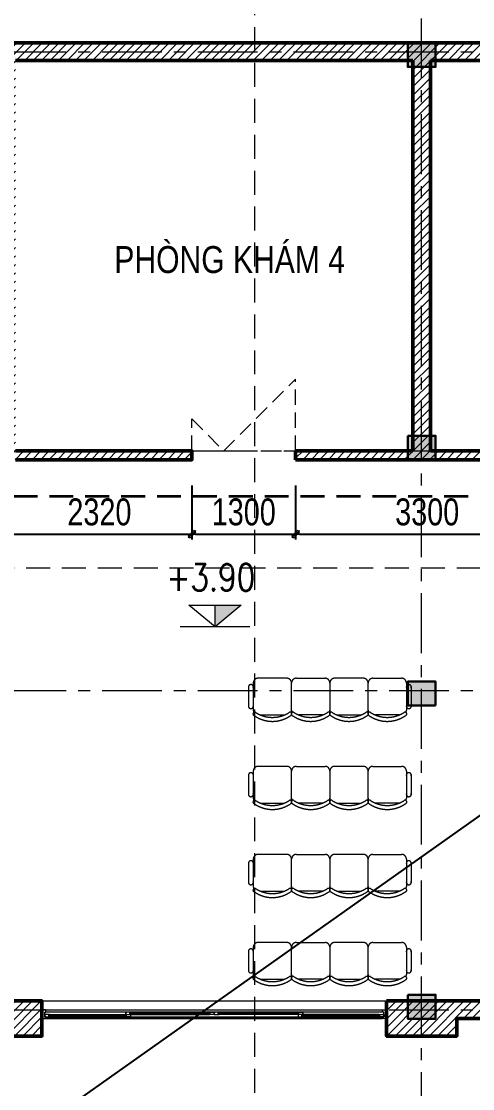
# Model space of a CAD drawing. Header units: millimetres. Extents: x 1109421 to 1726579, y -247837 to 144927.
# Drawn here: x 1662885 to 1668544, y -172402 to -159032 of the extents above; entities that cross this region are included whole.
import ezdxf
from ezdxf.enums import TextEntityAlignment as Align

# ---------------------------------------------------------------- set-up
doc = ezdxf.new("R2010")
doc.units = ezdxf.units.MM
doc.header["$LTSCALE"] = 600
doc.header["$MEASUREMENT"] = 0
for name, pattern in [('00_Hidden', [2.4, 1.6, -0.8]), ('CENTER', [2, 1.25, -0.25, 0.25, -0.25]), ('DASHED', [0.75, 0.5, -0.25]), ('HIDDEN', [0.375, 0.25, -0.125])]:
    doc.linetypes.add(name, pattern=pattern)
doc.layers.get('0').update_dxf_attribs({"lineweight": 0})
doc.layers.get('Defpoints').update_dxf_attribs({"lineweight": 0})
for name, color, linetype, lineweight in [('0.15_Cua', 144, 'Continuous', 15), ('cat1', 30, 'Continuous', 50), ('cat2', 22, 'Continuous', 30), ('dim', 144, 'Continuous', 13), ('hatch1', 136, 'Continuous', 9), ('LC MANH DUT', 35, 'HIDDEN', 5), ('LC Text1', 3, 'Continuous', 20), ('LC Text2', 7, 'Continuous', 25), ('Noi that', 35, 'Continuous', 9), ('PCCC-BAO CHAY - DAY', 3, 'DASHED', 35), ('thay1', 63, 'Continuous', 18), ('truc', 76, 'CENTER', 9)]:
    doc.layers.add(name, color=color, linetype=linetype, lineweight=lineweight)
doc.layers.add('KCS_Plotter', color=11, linetype='Continuous', plot=False)
doc.styles.add('HOATBIF', font='hoatbif.shx', dxfattribs={"width": 0.8})
doc.styles.add('T1', font='Vnsimli.shx', dxfattribs={"width": 0.8})
doc.styles.add('T2', font='VHARIAL.TTF', dxfattribs={"width": 0.8})
doc.dimstyles.new('1-135', dxfattribs={"dimscale": 135, "dimtxt": 2.5, "dimasz": 0.35, "dimexe": 0.5, "dimexo": 0, "dimgap": 0.8, "dimtad": 1, "dimdec": 0, "dimzin": 0, "dimdsep": 46, "dimtxsty": 'HOATBIF', "dimblk1": 'DOT', "dimblk2": 'DOT', "dimsah": 1, "dimcen": -1, "dimdle": 1, "dimclrd": 256, "dimclre": 256, "dimclrt": 4, "dimadec": 3, "dimazin": 2, "dimtfac": 0.333333, "dimtdec": 0, "dimtix": 1, "dimtmove": 2, "dimatfit": 3, "dimldrblk": 'DOT', "dimfxl": 1, "dimtvp": 0.833333, "dimtolj": 1, "dimtzin": 0, "dimarcsym": 0})

# ---------------------------------------------------------------- blocks, each defined once
blk = doc.blocks.new('Caodo1')
at = {"layer": 'LC Text1'}
blk.add_hatch(color=256, dxfattribs=at).paths.add_polyline_path([(0, 200.2), (0, 0), (243.4, 200.2)])
for p, q in [((0, 0), (0, 200.2)), ((323.6, 0), (-323.6, 0))]:
    blk.add_line(p, q, dxfattribs=at)
blk.add_lwpolyline([(-243.4, 200.2), (243.4, 200.2), (0, 0), (0, 0)], close=True, dxfattribs=at)
at = {"layer": 'LC Text1', "style": 'T1', "width": 0.8}
blk.add_attdef('%%P0,00', text='', height=250, dxfattribs=at).set_placement((-39, 459.5), align=Align.MIDDLE_CENTER)
blk = doc.blocks.new('dfdfdffđ')
at = {"layer": 'Noi that', "linetype": '00_Hidden'}
for p, q in [((954257, -6273), (954257, -6613)), ((954677, -6213), (954317, -6213)), ((954737, -6613), (954737, -6273)), ((954737, -6613), (954737, -6273)), ((954797, -6213), (955157, -6213)), ((955217, -6273), (955217, -6613)), ((955217, -6273), (955217, -6613)), ((955637, -6213), (955277, -6213)), ((955697, -6613), (955697, -6273)), ((955697, -6613), (955697, -6273)), ((955757, -6213), (956117, -6213)), ((956177, -6273), (956177, -6613)), ((954197, -6316), (954197, -6571)), ((956237, -6316), (956237, -6571)), ((954348, -6673), (954646, -6673)), ((955126, -6673), (954828, -6673)), ((955308, -6673), (955606, -6673)), ((956086, -6673), (955788, -6673))]:
    blk.add_line(p, q, dxfattribs=at)
for centre, radius, start, end in [((954317, -6273), 60, 90, 180), ((954677, -6273), 60, 0, 90), ((954797, -6273), 60, 90, 180), ((955157, -6273), 60, 0, 90), ((955277, -6273), 60, 90, 180), ((955637, -6273), 60, 0, 90), ((955757, -6273), 60, 90, 180), ((956117, -6273), 60, 0, 90), ((954227, -6324), 31.2, 343.7398, 196.2602), ((956207, -6324), 31.2, 343.7398, 196.2602), ((954227, -6562), 31.2, 163.7398, 16.2602), ((954275, -6660), 21.9, 57.9726, 216.6901), ((954317, -6613), 60, 180, 207.5844), ((954497, -6353), 400, 233.1301, 306.8699), ((954497, -6310), 393, 237.5758, 302.4242), ((954720, -6660), 21.9, 323.3099, 122.0274), ((954677, -6613), 60, 332.4156, 0), ((954755, -6660), 21.9, 57.9726, 216.6901), ((954797, -6613), 60, 180, 207.5844), ((954977, -6353), 400, 233.1301, 306.8699), ((954977, -6310), 393, 237.5758, 302.4242), ((955200, -6660), 21.9, 323.3099, 122.0274), ((955157, -6613), 60, 332.4156, 0), ((955235, -6660), 21.9, 57.9726, 216.6901), ((955277, -6613), 60, 180, 207.5844), ((955457, -6353), 400, 233.1301, 306.8699), ((955457, -6310), 393, 237.5758, 302.4242), ((955680, -6660), 21.9, 323.3099, 122.0274), ((955637, -6613), 60, 332.4156, 0), ((955715, -6660), 21.9, 57.9726, 216.6901), ((955757, -6613), 60, 180, 207.5844), ((955937, -6353), 400, 233.1301, 306.8699), ((955937, -6310), 393, 237.5758, 302.4242), ((956160, -6660), 21.9, 323.3099, 122.0274), ((956117, -6613), 60, 332.4156, 0), ((956207, -6562), 31.2, 163.7398, 16.2602)]:
    blk.add_arc(centre, radius, start, end, dxfattribs=at)
blk = doc.blocks.new('*U593')
for p, q in [((50, 0), (4270, 0)), ((50, -110), (4270, -110)), ((95, -20), (1050, -20)), ((1110, -50), (2100, -50)), ((1110, -80), (2100, -80)), ((3210, -50), (2220, -50)), ((3210, -80), (2220, -80)), ((4225, -20), (3270, -20)), ((4225, -50), (3270, -50))]:
    blk.add_line(p, q)
at = {"color": 8, "lineweight": 5}
for p, q in [((50, -20), (4270, -20)), ((4270, -80), (50, -80)), ((95, -30), (1050, -30)), ((95, -40), (1050, -40)), ((95, -50), (1050, -50)), ((1110, -60), (2100, -60)), ((1110, -70), (2100, -70)), ((3210, -60), (2220, -60)), ((3210, -70), (2220, -70)), ((4225, -30), (3270, -30)), ((4225, -40), (3270, -40))]:
    blk.add_line(p, q, dxfattribs=at)
for points in [[(50, -20), (35, -20), (35, -80), (50, -80), (50, -110), (0, -110), (0, 0), (0, 0), (0, 0), (50, 0), (50, -20), (35, -20)], [(4270, -20), (4285, -20), (4285, -80), (4270, -80), (4270, -110), (4320, -110), (4320, 0), (4320, 0), (4320, 0), (4270, 0), (4270, -20), (4285, -20)], [(95, -40), (95, -50), (35, -50), (35, -20), (95, -20), (95, -30), (85, -30), (85, -40), (95, -40)], [(1050, -40), (1050, -50), (1110, -50), (1110, -20), (1050, -20), (1050, -30), (1060, -30), (1060, -40), (1050, -40)], [(1110, -70), (1110, -80), (1050, -80), (1050, -50), (1110, -50), (1110, -60), (1100, -60), (1100, -70), (1110, -70)], [(1050, -50), (1050, -80), (1065, -80)], [(2100, -70), (2100, -80), (2160, -80), (2160, -50), (2100, -50), (2100, -60), (2110, -60), (2110, -70), (2100, -70)], [(2160, -50), (2160, -80), (2145, -80)], [(2160, -50), (2160, -80), (2175, -80)], [(2220, -70), (2220, -80), (2160, -80), (2160, -50), (2220, -50), (2220, -60), (2210, -60), (2210, -70), (2220, -70)], [(3270, -40), (3270, -50), (3210, -50), (3210, -20), (3270, -20), (3270, -30), (3260, -30), (3260, -40), (3270, -40)], [(3210, -70), (3210, -80), (3270, -80), (3270, -50), (3210, -50), (3210, -60), (3220, -60), (3220, -70), (3210, -70)], [(3270, -50), (3270, -80), (3255, -80)], [(4225, -40), (4225, -50), (4285, -50), (4285, -20), (4225, -20), (4225, -30), (4235, -30), (4235, -40), (4225, -40)]]:
    blk.add_lwpolyline(points)
for centre, start, end in [((94, -32), 14.2151, 83.5658), ((94, -38), 276.4342, 345.7849), ((1051, -32), 96.4342, 165.7849), ((1051, -38), 194.2151, 263.5658), ((1109, -62), 14.2151, 83.5658), ((1109, -68), 276.4342, 345.7849), ((2101, -62), 96.4342, 165.7849), ((2101, -68), 194.2151, 263.5658), ((2219, -62), 14.2151, 83.5658), ((2219, -68), 276.4342, 345.7849), ((3211, -62), 96.4342, 165.7849), ((3211, -68), 194.2151, 263.5658), ((3269, -32), 14.2151, 83.5658), ((3269, -38), 276.4342, 345.7849), ((4226, -32), 96.4342, 165.7849), ((4226, -38), 194.2151, 263.5658)]:
    blk.add_arc(centre, 8.25, start, end, dxfattribs=at)
blk = doc.blocks.new('DOT')
at = {"layer": 'dim'}
for p, q in [((-3, 0), (3, 0)), ((-1, -1), (1, 1))]:
    blk.add_line(p, q, dxfattribs=at)
blk.add_lwpolyline([(0.5, 1), (-1, -0.5), (-0.5, -1), (1, 0.5)], close=True, dxfattribs=at)
blk = doc.blocks.new('*D1867')
at = {"layer": 'Defpoints', "color": 0, "transparency": 16777216}
for p in [(1662704, -164844), (1665024, -164844), (1665024, -165456)]:
    blk.add_point(p, dxfattribs=at)
at = {"layer": 'dim', "lineweight": -2, "transparency": 16777216}
for p, q in [((1662704, -164844), (1662704, -165523)), ((1665024, -164844), (1665024, -165523)), ((1662751, -165456), (1664977, -165456))]:
    blk.add_line(p, q, dxfattribs=at)
at = {"layer": 'dim', "lineweight": -2, "transparency": 16777216, "xscale": 47.25, "yscale": 47.25, "zscale": 47.25, "rotation": 180}
blk.add_blockref('DOT', (1662704, -165456), dxfattribs=at)
at = {"layer": 'dim', "lineweight": -2, "transparency": 16777216, "xscale": 47.25, "yscale": 47.25, "zscale": 47.25}
blk.add_blockref('DOT', (1665024, -165456), dxfattribs=at)
at = {"layer": 'dim', "color": 4, "transparency": 16777216, "insert": (1663864, -165179), "char_height": 337.5, "attachment_point": 5, "style": 'HOATBIF'}
blk.add_mtext('\\A1;2320', dxfattribs=at)
blk = doc.blocks.new('_Dot')
at = {"color": 0, "linetype": 'ByBlock', "lineweight": -2}
blk.add_line((-0.5, 0), (-1, 0), dxfattribs=at)
at = {"color": 0, "linetype": 'ByBlock', "const_width": 0.5}
blk.add_lwpolyline([(-0.25, 0, 1), (0.25, 0, 1)], format="xyb", close=True, dxfattribs=at)
blk = doc.blocks.new('*D1868')
at = {"layer": 'Defpoints', "color": 0, "transparency": 16777216}
for p in [(1665024, -164844), (1666324, -164844), (1666324, -165456)]:
    blk.add_point(p, dxfattribs=at)
at = {"layer": 'dim', "lineweight": -2, "transparency": 16777216}
for p, q in [((1665024, -164844), (1665024, -165523)), ((1666324, -164844), (1666324, -165523)), ((1665071, -165456), (1666277, -165456))]:
    blk.add_line(p, q, dxfattribs=at)
at = {"layer": 'dim', "lineweight": -2, "transparency": 16777216, "xscale": 47.25, "yscale": 47.25, "zscale": 47.25, "rotation": 180}
blk.add_blockref('DOT', (1665024, -165456), dxfattribs=at)
at = {"layer": 'dim', "lineweight": -2, "transparency": 16777216, "xscale": 47.25, "yscale": 47.25, "zscale": 47.25}
blk.add_blockref('DOT', (1666324, -165456), dxfattribs=at)
at = {"layer": 'dim', "color": 4, "transparency": 16777216, "insert": (1665674, -165179), "char_height": 337.5, "attachment_point": 5, "style": 'HOATBIF'}
blk.add_mtext('\\A1;1300', dxfattribs=at)
blk = doc.blocks.new('*D1869')
at = {"layer": 'Defpoints', "color": 0, "transparency": 16777216}
for p in [(1666324, -164844), (1669624, -164844), (1669624, -165456)]:
    blk.add_point(p, dxfattribs=at)
at = {"layer": 'dim', "lineweight": -2, "transparency": 16777216}
for p, q in [((1666324, -164844), (1666324, -165523)), ((1669624, -164844), (1669624, -165523)), ((1666371, -165456), (1669577, -165456))]:
    blk.add_line(p, q, dxfattribs=at)
at = {"layer": 'dim', "lineweight": -2, "transparency": 16777216, "xscale": 47.25, "yscale": 47.25, "zscale": 47.25, "rotation": 180}
blk.add_blockref('DOT', (1666324, -165456), dxfattribs=at)
at = {"layer": 'dim', "lineweight": -2, "transparency": 16777216, "xscale": 47.25, "yscale": 47.25, "zscale": 47.25}
blk.add_blockref('DOT', (1669624, -165456), dxfattribs=at)
at = {"layer": 'dim', "color": 4, "transparency": 16777216, "insert": (1667974, -165179), "char_height": 337.5, "attachment_point": 5, "style": 'HOATBIF'}
blk.add_mtext('\\A1;3300', dxfattribs=at)
blk = doc.blocks.new('COT BT')
at = {"layer": 'cat2', "ltscale": 2}
h = blk.add_hatch(color=256, dxfattribs=at)
h.dxf.hatch_style = 1
h.paths.add_polyline_path([(240, 190), (-110, 190), (-110, -110), (240, -110)])
blk.add_lwpolyline([(-110, 190), (240, 190), (240, -110), (-110, -110)], close=True, dxfattribs=at)

msp = doc.modelspace()

# ---------------------------------------------------------------- hatches: boundary and pattern name
at = {"layer": 'hatch1'}
h = msp.add_hatch(dxfattribs=at)
h.set_pattern_fill('ANSI31', color=256, scale=600)
h.set_pattern_definition([(45, (-379140.31, -175305.75), (-53.0330086, 53.0330086), [])])
h.paths.add_polyline_path([(1644074.2, -171522.7), (1644474.2, -171522.7), (1644474.2, -171302.7), (1644074.2, -171302.7), (1643414.2, -171302.7), (1643414.2, -167012.7), (1643194.2, -167012.7), (1643194.2, -171522.7), (1643194.2, -171742.7), (1644074.2, -171742.7)], flags=17)
h.paths.add_polyline_path([(1649744.2, -171522.7), (1650144.2, -171522.7), (1650144.2, -171302.7), (1649744.2, -171302.7), (1648864.2, -171302.7), (1648464.2, -171302.7), (1648464.2, -171522.7), (1648864.2, -171522.7), (1648864.2, -171742.7), (1649744.2, -171742.7)], flags=17)
h.paths.add_polyline_path([(1656144.2, -171302.7), (1655744.2, -171302.7), (1654864.2, -171302.7), (1654464.2, -171302.7), (1654464.2, -171522.7), (1654864.2, -171522.7), (1654864.2, -171742.7), (1655744.2, -171742.7), (1655744.2, -171522.7), (1656144.2, -171522.7)], flags=17)
h.paths.add_polyline_path([(1660464.2, -171302.7), (1660134.2, -171302.7), (1660134.2, -167302.7), (1659914.2, -167302.7), (1659914.2, -171302.7), (1659584.2, -171302.7), (1659184.2, -171302.7), (1659184.2, -171522.7), (1659584.2, -171522.7), (1659584.2, -171742.7), (1660464.2, -171742.7), (1660464.2, -171522.7)], flags=17)
h.paths.add_polyline_path([(1663144.2, -171302.7), (1662264.2, -171302.7), (1662264.2, -171522.7), (1662264.2, -171742.7), (1663144.2, -171742.7)], flags=17)
h.paths.add_polyline_path([(1668744.2, -171302.7), (1668344.2, -171302.7), (1667464.2, -171302.7), (1667464.2, -171522.7), (1667464.2, -171742.7), (1668344.2, -171742.7), (1668344.2, -171522.7), (1668744.2, -171522.7)], flags=17)
h.paths.add_polyline_path([(1674744.2, -171302.7), (1674344.2, -171302.7), (1673464.2, -171302.7), (1673064.2, -171302.7), (1673064.2, -171522.7), (1673464.2, -171522.7), (1673464.2, -171742.7), (1674344.2, -171742.7), (1674344.2, -171522.7), (1674744.2, -171522.7)], flags=17)
h.paths.add_polyline_path([(1680929.2, -171302.7), (1679904.2, -171302.7), (1679904.2, -168652.7), (1679794.2, -168652.7), (1679794.2, -171302.7), (1679329.2, -171302.7), (1679329.2, -171522.7), (1679729.2, -171522.7), (1679729.2, -171962.7), (1680929.2, -171962.7)])
h.paths.add_polyline_path([(1680703.7, -171522.7), (1680703.7, -171742.7), (1679943.7, -171742.7), (1679943.7, -171522.7)], flags=16)
h.paths.add_polyline_path([(1682734.2, -166162.7), (1682514.2, -166162.7), (1682514.2, -167302.7), (1679794.2, -167302.7), (1679794.2, -167652.7), (1679904.2, -167652.7), (1679904.2, -167522.7), (1684994.2, -167522.7), (1684994.2, -171302.7), (1684014.2, -171302.7), (1684014.2, -171962.7), (1685214.2, -171962.7), (1685214.2, -171302.7), (1685214.2, -159302.7), (1643194.2, -159302.7), (1643194.2, -164812.7), (1643414.2, -164812.7), (1643414.2, -164522.7), (1644904.2, -164522.7), (1644904.2, -164412.7), (1643414.2, -164412.7), (1643414.2, -159522.7), (1647289.2, -159522.7), (1647289.2, -164412.7), (1646204.2, -164412.7), (1646204.2, -164522.7), (1647289.2, -164522.7), (1647399.2, -164522.7), (1649589.2, -164522.7), (1649589.2, -164412.7), (1647399.2, -164412.7), (1647399.2, -159522.7), (1651209.2, -159522.7), (1651209.2, -164412.7), (1650889.2, -164412.7), (1650889.2, -164522.7), (1651209.2, -164522.7), (1651319.2, -164522.7), (1652929.2, -164522.7), (1652929.2, -164412.7), (1651319.2, -164412.7), (1651319.2, -159522.7), (1655194.2, -159522.7), (1655194.2, -164412.7), (1654229.2, -164412.7), (1654229.2, -164522.7), (1658694.2, -164522.7), (1658694.2, -164412.7), (1655414.2, -164412.7), (1655414.2, -159522.7), (1659914.2, -159522.7), (1659914.2, -164412.7), (1659694.2, -164412.7), (1659694.2, -164522.7), (1660536, -164522.7), (1660756, -164302.7), (1660134.2, -164302.7), (1660134.2, -159522.7), (1662594.2, -159522.7), (1662594.2, -164302.7), (1661916, -164302.7), (1662136, -164522.7), (1662814.2, -164522.7), (1665024.2, -164522.7), (1665024.2, -164412.7), (1662814.2, -164412.7), (1662814.2, -159522.7), (1667794.2, -159522.7), (1667794.2, -164412.7), (1666324.2, -164412.7), (1666324.2, -164522.7), (1669624.2, -164522.7), (1669624.2, -164412.7), (1668014.2, -164412.7), (1668014.2, -159522.7), (1672414.2, -159522.7), (1672414.2, -164412.7), (1670924.2, -164412.7), (1670924.2, -164522.7), (1674124.2, -164522.7), (1674124.2, -164412.7), (1672524.2, -164412.7), (1672524.2, -159522.7), (1677074.2, -159522.7), (1677074.2, -164412.7), (1675424.2, -164412.7), (1675424.2, -164522.7), (1677074.2, -164522.7), (1678674.2, -164522.7), (1678674.2, -164302.7), (1677294.2, -164302.7), (1677294.2, -159522.7), (1679794.2, -159522.7), (1679794.2, -164302.7), (1679574.2, -164302.7), (1679574.2, -164522.7), (1680234.2, -164522.7), (1680234.2, -164302.7), (1680014.2, -164302.7), (1680014.2, -159522.7), (1682514.2, -159522.7), (1682514.2, -164302.7), (1681134.2, -164302.7), (1681134.2, -164522.7), (1682514.2, -164522.7), (1682514.2, -165262.7), (1682734.2, -165262.7), (1682734.2, -159522.7), (1684994.2, -159522.7), (1684994.2, -167302.7), (1682734.2, -167302.7)])
h.paths.add_polyline_path([(1684234.2, -171522.7), (1684994.2, -171522.7), (1684994.2, -171742.7), (1684234.2, -171742.7)], flags=16)

# ---------------------------------------------------------------- linework, layer by layer
at = {"layer": 'cat1'}
for p, q in [((1643194.2, -159302.7), (1685214.2, -159302.7)), ((1662814.2, -159522.7), (1667794.2, -159522.7)), ((1667794.2, -164412.7), (1667794.2, -159522.7)), ((1668014.2, -164412.7), (1668014.2, -159522.7)), ((1668014.2, -159522.7), (1672414.2, -159522.7)), ((1666324.2, -164522.7), (1666324.2, -164412.7))]:
    msp.add_line(p, q, dxfattribs=at)
for points in [[(1662814.2, -164412.7), (1665024.2, -164412.7), (1665024.2, -164522.7), (1662814.2, -164522.7)], [(1666324.2, -164412.7), (1667794.2, -164412.7)], [(1668014.2, -164412.7), (1669624.2, -164412.7), (1669624.2, -164522.7), (1666324.2, -164522.7)], [(1662264.2, -171522.7), (1662264.2, -171302.7), (1663144.2, -171302.7), (1663144.2, -171742.7), (1662264.2, -171742.7), (1662264.2, -171522.7)], [(1667464.2, -171302.7), (1668344.2, -171302.7), (1668744.2, -171302.7), (1668744.2, -171522.7), (1668344.2, -171522.7), (1668344.2, -171742.7), (1667464.2, -171742.7), (1667464.2, -171522.7), (1667464.2, -171522.7), (1667464.2, -171302.7), (1667464.2, -171302.7)]]:
    msp.add_lwpolyline(points, dxfattribs=at)
at = {"layer": 'KCS_Plotter'}
msp.add_line((1697138.2, -148821.8), (1636931.1, -191396.9), dxfattribs=at)
at = {"layer": 'LC MANH DUT', "ltscale": 2}
for p, q in [((1665811.7, -177403), (1665811.7, -155808.4)), ((1639544.8, -165879), (1688200.9, -165879))]:
    msp.add_line(p, q, dxfattribs=at)
at = {"layer": 'Noi that', "linetype": '00_Hidden', "ltscale": 0.2}
for p, q in [((1665424.2, -164412.7), (1666324.2, -163512.7)), ((1666324.2, -164412.7), (1666324.2, -163512.7)), ((1665024.2, -164412.7), (1665024.2, -164012.7)), ((1665024.2, -164012.7), (1665424.2, -164412.7)), ((1665024.2, -164412.7), (1666324.2, -164412.7))]:
    msp.add_line(p, q, dxfattribs=at)
at = {"layer": 'PCCC-BAO CHAY - DAY'}
msp.add_lwpolyline([(1645236.7, -164978.3), (1679168.8, -164978.3), (1679168.8, -167215)], dxfattribs=at)
at = {"layer": 'thay1'}
msp.add_lwpolyline([(1663144.2, -171302.7), (1667464.2, -171302.7), (1667464.2, -171522.7), (1663144.2, -171522.7)], close=True, dxfattribs=at)
at = {"layer": 'truc'}
for p, q in [((1667904.2, -176545), (1667904.2, -156359.2)), ((1641096.9, -159412.7), (1688067.6, -159412.7)), ((1641096.9, -164412.7), (1688067.6, -164412.7)), ((1641096.9, -167412.7), (1688067.6, -167412.7)), ((1641096.9, -171412.7), (1688067.6, -171412.7))]:
    msp.add_line(p, q, dxfattribs=at)

# ---------------------------------------------------------------- block references
at = {"layer": '0.15_Cua', "xscale": -1, "rotation": 180}
msp.add_blockref('*U593', (1663144.2, -171522.7), dxfattribs=at)
at = {"layer": 'cat1'}
for name, p in [('COT BT', (1667839.2, -159492.7)), ('COT BT', (1667839.2, -164412.7)), ('dfdfdffđ', (711536.5, -161047.6)), ('dfdfdffđ', (711536.5, -162151.1)), ('dfdfdffđ', (711536.5, -163254.5)), ('dfdfdffđ', (711536.5, -164358)), ('COT BT', (1667839.2, -171415.1))]:
    msp.add_blockref(name, p, dxfattribs=at)
at = {"layer": 'cat1', "rotation": 180}
msp.add_blockref('COT BT', (1667969.2, -167412.7), dxfattribs=at)
at = {"layer": 'LC Text1'}
ref = msp.add_blockref('Caodo1', (1665313.9, -166616.8), dxfattribs=dict(at, xscale=1.35, yscale=1.35, zscale=1.35))
ref.add_attrib('%%P0,00', '+3.90', dxfattribs={"layer": 'LC Text2', "height": 337.5, "style": 'T1', "width": 0.8}).set_placement((1665261.2, -165996.5), align=Align.MIDDLE_CENTER)

# ---------------------------------------------------------------- texts
at = {"layer": 'LC Text2', "style": 'T2', "width": 0.8}
msp.add_text('phßng kh¸m 4', height=337.5, dxfattribs=at).set_placement((1664051.5, -162184.3))

# ---------------------------------------------------------------- dimensions: what is measured, and where the dimension line sits
at = {"layer": 'dim'}
for base, p1, p2, picture, middle in [((1665024.2, -165455.9), (1662704.2, -164843.5), (1665024.2, -164843.5), '*D1867', (1663864.2, -165179.1)), ((1666324.2, -165455.9), (1665024.2, -164843.5), (1666324.2, -164843.5), '*D1868', (1665674.2, -165179.1)), ((1669624.2, -165455.9), (1666324.2, -164843.5), (1669624.2, -164843.5), '*D1869', (1667974.2, -165179.1))]:
    dim = msp.add_linear_dim(base=base, p1=p1, p2=p2, dimstyle='1-135', dxfattribs=at)
    dim.commit()
    dim.dimension.update_dxf_attribs({"geometry": picture, "text_midpoint": middle})

doc.saveas('drawing.dxf')
